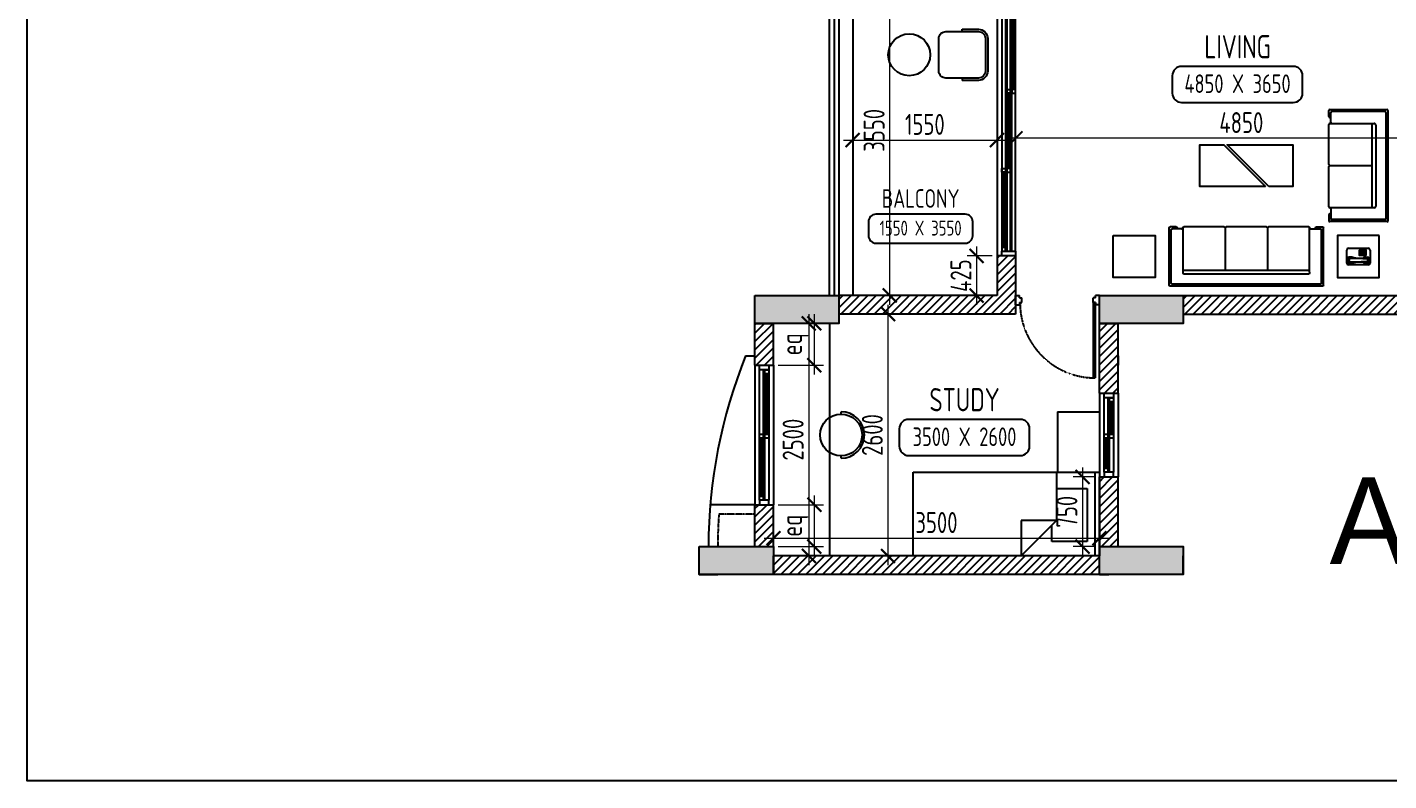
# Model space of a CAD drawing. Header units: millimetres. Extents: x -32588 to 76206, y -105754 to 17102.
# Drawn here: x -31859 to -17233, y -2067 to 6033 of the extents above; entities that cross this region are included whole.
import ezdxf
from ezdxf.enums import TextEntityAlignment as Align

# ---------------------------------------------------------------- set-up
doc = ezdxf.new("R2010")
doc.units = ezdxf.units.MM
doc.header["$LTSCALE"] = 10
doc.header["$PDMODE"] = 35
doc.header["$PDSIZE"] = 500
doc.linetypes.add('DASHED', pattern=[19.05, 12.7, -6.35])
doc.linetypes.add('HIDDEN', pattern=[9.525, 6.35, -3.175])
for name, color, linetype in [('07--DIM-1', 1, 'Continuous'), ('A--BLOCKWALL-1', 9, 'Continuous'), ('A--BLOCKWALL-2', 2, 'Continuous'), ('A--BLOCKWALL-3', 3, 'Continuous'), ('A--CONCRETE-HID', 9, 'HIDDEN'), ('A--DOWN', 34, 'Continuous'), ('A--FURNITURE-0', 253, 'Continuous'), ('A--GLAZING-0', 181, 'Continuous'), ('A--HANDRAIL-1', 9, 'Continuous'), ('A--HATCH-1', 8, 'Continuous'), ('A--SPACENUMBER', 2, 'Continuous'), ('A--SPACENUMBER-1', 8, 'Continuous'), ('A--SPACEREF', 3, 'Continuous'), ('A--Stucture', 9, 'Continuous'), ('A--TILING-1', 8, 'Continuous'), ('Typical floor Column Centre line$0$X-3rd Floor Column$0$A--COL250', 250, 'Continuous'), ('Typical floor Column Centre line$0$X-3rd Floor Column$0$A--CONCRETE-4', 4, 'Continuous')]:
    doc.layers.add(name, color=color, linetype=linetype)
doc.styles.add('ISO', font='isocp2.shx', dxfattribs={"width": 0.8})
doc.dimstyles.new('A-DIM-100', dxfattribs={"dimscale": 100, "dimtxt": 2.25, "dimasz": 1.5, "dimexe": 1, "dimexo": 0.5, "dimgap": 0, "dimtad": 0, "dimdec": 0, "dimzin": 12, "dimdsep": 46, "dimtxsty": 'ISO', "dimblk": 'ARCHTICK', "dimcen": 1, "dimdle": 1, "dimclrd": 8, "dimclre": 8, "dimclrt": 256, "dimadec": 0, "dimazin": 3, "dimtfac": 1, "dimtdec": 0, "dimtmove": 1, "dimatfit": 2, "dimfxl": 1, "dimtvp": 0.75, "dimtolj": 1, "dimtzin": 12, "dimlwd": 18, "dimlwe": 18, "dimarcsym": 0})
pattern_1 = [(45, (-11341.59, 0), (-44.90128, 44.90128), [])]

# ---------------------------------------------------------------- blocks, each defined once
blk = doc.blocks.new('SPACE')
at = {"layer": 'A--SPACENUMBER-1'}
blk.add_lwpolyline([(-600, 0), (600, 0, 0.414213562), (700, 100), (700, 288.5, 0.414213562), (600, 388.5), (-600, 388.5, 0.414213562), (-700, 288.5), (-700, 100, 0.414213562), (-600, 0, -0.052514465)], format="xyb", dxfattribs=at)
at = {"layer": 'A--SPACENUMBER', "style": 'ISO', "width": 0.8, "flags": 4}
blk.add_attdef('01', text='', height=250, dxfattribs=at).set_placement((0.455, 202.41), align=Align.MIDDLE)
at = {"layer": 'A--SPACEREF', "style": 'ISO', "width": 0.8, "flags": 4}
blk.add_attdef('S', text='', height=300, dxfattribs=at).set_placement((1.35, 474.975), align=Align.CENTER)
blk = doc.blocks.new('A$C142A61D3')
at = {"linetype": 'Continuous'}
for p, q in [((-2000, -450), (-2000, 450)), ((-2000, 450), (0, 450)), ((-460, 450), (-460, -70)), ((-50, 450), (-50, -450)), ((0, 450), (0, -450)), ((-460, 275), (-130, 275)), ((-130, 275), (-130, -295)), ((-840, -450), (-460, -70)), ((-840, -70), (-840, -450)), ((-460, -70), (-840, -70)), ((-510, -295), (-510, -120)), ((-130, -295), (-510, -295)), ((0, -450), (-2000, -450))]:
    blk.add_line(p, q, dxfattribs=at)
blk = doc.blocks.new('A$C383732B3')
for p, q in [((275, 250), (275, 275)), ((275, -250), (275, -275))]:
    blk.add_line(p, q)
blk.add_lwpolyline([(275, 275), (100, 275, 0.414214), (0, 175), (0, -175, 0.414214), (100, -275), (275, -275)], format="xyb")
blk.add_lwpolyline([(100, -250), (450, -250, 0.414214), (525, -175), (525, 175, 0.414214), (450, 250), (100, 250, 0.414214), (25, 175), (25, -175, 0.414214)], format="xyb", close=True)
blk = doc.blocks.new('A$C59C96D1E')
at = {"linetype": 'Continuous'}
for p, q in [((-2.74, 0), (2.74, 0)), ((-3.49, -9.09), (-3.49, -0.75)), ((-2.75, -0.99), (-2.75, -2.2)), ((-2.26, -1.48), (-2.26, -8.35)), ((-0.79, -0.49), (-2.25, -0.49)), ((-1.76, -0.98), (-1.28, -0.98)), ((-0.78, -8.35), (-0.78, -1.48)), ((-0.29, -2.2), (-0.29, -0.99)), ((3.49, -0.75), (3.49, -9.09)), ((-2.75, -8.84), (-2.75, -7.63)), ((2.74, -9.84), (-2.74, -9.84)), ((-0.79, -9.34), (-2.25, -9.34)), ((-1.76, -8.85), (-1.28, -8.85)), ((-0.29, -7.63), (-0.29, -8.84))]:
    blk.add_line(p, q, dxfattribs=at)
for points in [[(0.45, -5.87), (0.45, -5.37), (0.95, -5.37), (0.95, -5.87)], [(1.05, -5.87), (1.05, -5.37), (1.55, -5.37), (1.55, -5.87)], [(1.64, -5.87), (1.64, -5.37), (2.14, -5.37), (2.14, -5.87)], [(2.24, -5.87), (2.24, -5.37), (2.74, -5.37), (2.74, -5.87)], [(0.45, -6.47), (0.45, -5.97), (0.95, -5.97), (0.95, -6.47)], [(0.45, -7.06), (0.45, -6.56), (0.95, -6.56), (0.95, -7.06)], [(0.45, -7.66), (0.45, -7.16), (0.95, -7.16), (0.95, -7.66)], [(0.45, -8.26), (0.95, -8.26), (0.95, -7.76), (0.45, -7.76)], [(1.05, -6.47), (1.05, -5.97), (1.55, -5.97), (1.55, -6.47)], [(1.05, -7.06), (1.05, -6.56), (1.55, -6.56), (1.55, -7.06)], [(1.05, -7.66), (1.05, -7.16), (1.55, -7.16), (1.55, -7.66)], [(1.05, -8.26), (1.55, -8.26), (1.55, -7.76), (1.05, -7.76)], [(1.64, -6.47), (1.64, -5.97), (2.14, -5.97), (2.14, -6.47)], [(1.64, -7.06), (1.64, -6.56), (2.14, -6.56), (2.14, -7.06)], [(1.64, -7.66), (1.64, -7.16), (2.14, -7.16), (2.14, -7.66)], [(1.64, -8.26), (2.14, -8.26), (2.14, -7.76), (1.64, -7.76)], [(2.24, -6.47), (2.24, -5.97), (2.74, -5.97), (2.74, -6.47)], [(2.24, -7.06), (2.24, -6.56), (2.74, -6.56), (2.74, -7.06)], [(2.24, -7.66), (2.24, -7.16), (2.74, -7.16), (2.74, -7.66)], [(2.24, -8.26), (2.74, -8.26), (2.74, -7.76), (2.24, -7.76)]]:
    blk.add_lwpolyline(points, close=True)
for centre, radius, start, end in [((-2.74, -0.75), 0.75, 90, 180), ((2.74, -0.75), 0.75, 0, 90), ((-2.25, -0.99), 0.5, 90, 180), ((-2.25, -2.2), 0.5, 180, 270), ((-1.76, -1.48), 0.5, 90, 180), ((-1.28, -1.48), 0.5, 0, 90), ((-0.79, -0.99), 0.5, 0, 90), ((-0.79, -2.2), 0.5, 270, 0), ((-2.74, -9.09), 0.75, 180, 270), ((-2.25, -7.63), 0.5, 90, 180), ((-2.25, -8.84), 0.5, 180, 270), ((-1.76, -8.35), 0.5, 180, 270), ((-1.28, -8.35), 0.5, 270, 0), ((-0.79, -7.63), 0.5, 0, 90), ((-0.79, -8.84), 0.5, 270, 0), ((2.74, -9.09), 0.75, 270, 0)]:
    blk.add_arc(centre, radius, start, end, dxfattribs=at)
for centre, start, end in [((-30.22, -7.51), 358.27997, 10.89187), ((27.18, -7.51), 169.10813, 181.72003)]:
    blk.add_arc(centre, 27.97, start, end)
blk = doc.blocks.new('A$C6B576318')
at = {"layer": 'A--FURNITURE-0'}
for p, q in [((-975, 13), (-975, 736)), ((-888, 749), (-963, 749)), ((-950, 38), (-950, 711)), ((-813, 724), (-938, 724)), ((-875, 724), (-875, 736)), ((-800, 711), (-800, 736)), ((-800, 175), (-800, 711)), ((-788, 749), (-279, 749)), ((-267, 736), (-267, 200)), ((-254, 749), (254, 749)), ((267, 736), (267, 200)), ((279, 749), (788, 749)), ((800, 711), (800, 736)), ((800, 175), (800, 711)), ((813, 724), (938, 724)), ((875, 724), (875, 736)), ((888, 749), (963, 749)), ((950, 38), (950, 711)), ((975, 13), (975, 736)), ((-800, 200), (800, 200)), ((-963, 0), (963, 0)), ((-938, 25), (938, 25)), ((-775, 150), (775, 150))]:
    blk.add_line(p, q, dxfattribs=at)
for centre, radius, start, end in [((-963, 736), 12.5, 90, 180), ((-938, 711), 12.5, 90, 180), ((-888, 736), 12.5, 0, 90), ((-813, 711), 12.5, 0, 90), ((-788, 736), 12.5, 90, 180), ((-279, 736), 12.5, 0, 90), ((-254, 736), 12.5, 90, 180), ((254, 736), 12.5, 0, 90), ((279, 736), 12.5, 90, 180), ((788, 736), 12.5, 0, 90), ((813, 711), 12.5, 90, 180), ((888, 736), 12.5, 90, 180), ((938, 711), 12.5, 0, 90), ((963, 736), 12.5, 0, 90), ((-775, 175), 25, 180, 270), ((775, 175), 25, 270, 0), ((-963, 13), 12.5, 180, 270), ((-938, 38), 12.5, 180, 270), ((938, 38), 12.5, 270, 0), ((963, 13), 12.5, 270, 0)]:
    blk.add_arc(centre, radius, start, end, dxfattribs=at)
blk = doc.blocks.new('A$C337B3EF4')
for p, q in [((0, 225), (0, 250)), ((0, -250), (0, -225))]:
    blk.add_line(p, q)
blk.add_circle((0, 0), 225)
blk.add_arc((0, 0), 250, 270, 90)
blk = doc.blocks.new('A$C64853205')
at = {"layer": 'A--FURNITURE-0'}
for p, q in [((-708, 13), (-708, 736)), ((-621, 749), (-696, 749)), ((-683, 38), (-683, 711)), ((-546, 724), (-671, 724)), ((-608, 724), (-608, 736)), ((-533, 711), (-533, 736)), ((-533, 175), (-533, 711)), ((-521, 749), (-12, 749)), ((0, 736), (0, 200)), ((13, 749), (521, 749)), ((533, 736), (533, 175)), ((546, 724), (671, 724)), ((608, 724), (608, 736)), ((621, 749), (696, 749)), ((683, 38), (683, 711)), ((708, 13), (708, 736)), ((-533, 200), (533, 200)), ((-696, 0), (696, 0)), ((-671, 25), (671, 25)), ((-508, 150), (508, 150))]:
    blk.add_line(p, q, dxfattribs=at)
for centre, radius, start, end in [((-696, 736), 12.5, 90, 180), ((-671, 711), 12.5, 90, 180), ((-621, 736), 12.5, 0, 90), ((-546, 711), 12.5, 0, 90), ((-521, 736), 12.5, 90, 180), ((-12, 736), 12.5, 0, 90), ((13, 736), 12.5, 90, 180), ((521, 736), 12.5, 0, 90), ((546, 711), 12.5, 90, 180), ((621, 736), 12.5, 90, 180), ((671, 711), 12.5, 0, 90), ((696, 736), 12.5, 0, 90), ((-508, 175), 25, 180, 270), ((508, 175), 25, 270, 0), ((-696, 13), 12.5, 180, 270), ((-671, 38), 12.5, 180, 270), ((671, 38), 12.5, 270, 0), ((696, 13), 12.5, 270, 0)]:
    blk.add_arc(centre, radius, start, end, dxfattribs=at)
blk = doc.blocks.new('A$C722A6C0C')
at = {"layer": 'A--DOWN'}
for p, q in [((0, -1450), (0, -50)), ((43, -1450), (43, -50)), ((57, -1450), (57, -93)), ((100, -50), (100, -1450))]:
    blk.add_line(p, q, dxfattribs=at)
for points in [[(100, -50), (0, -50), (0, 0), (100, 0)], [(100, -93), (57, -93), (57, -50), (100, -50)], [(43, -784), (0, -784), (0, -741), (43, -741)], [(100, -784), (57, -784), (57, -741), (100, -741)], [(43, -1450), (0, -1450), (0, -1407), (43, -1407)], [(100, -1450), (0, -1450), (0, -1500), (100, -1500)]]:
    blk.add_lwpolyline(points, close=True, dxfattribs=at)
at = {"layer": 'A--GLAZING-0'}
for p, q in [((72, -93), (72, -741)), ((86, -93), (86, -741)), ((14, -784), (14, -1407)), ((28, -784), (28, -1407))]:
    blk.add_line(p, q, dxfattribs=at)
blk = doc.blocks.new('A$C34D21E7E')
at = {"layer": 'A--DOWN'}
for p, q in [((-150, 2450), (-150, -150)), ((-110, 2450), (-110, -150)), ((-95, 2450), (-95, -150)), ((-55, -150), (-55, 2450)), ((-40, -150), (-40, 2450)), ((0, -150), (0, 2450))]:
    blk.add_line(p, q, dxfattribs=at)
for points in [[(-150, 2450), (0, 2450), (0, 2500), (-150, 2500)], [(-40, 2450), (0, 2450), (0, 2410), (-40, 2410)], [(-95, 1590), (-55, 1590), (-55, 1550), (-95, 1550)], [(-40, 1550), (0, 1550), (0, 1590), (-40, 1590)], [(-150, 740), (-110, 740), (-110, 700), (-150, 700)], [(-95, 700), (-55, 700), (-55, 740), (-95, 740)], [(-150, -150), (-110, -150), (-110, -110), (-150, -110)], [(-150, -150), (0, -150), (0, -200), (-150, -200)]]:
    blk.add_lwpolyline(points, close=True, dxfattribs=at)
at = {"layer": 'A--GLAZING-0'}
for p, q in [((-25, 1590), (-25, 2410)), ((-15, 1590), (-15, 2410)), ((-80, 740), (-80, 1550)), ((-70, 740), (-70, 1550)), ((-135, -110), (-135, 700)), ((-125, -110), (-125, 700))]:
    blk.add_line(p, q, dxfattribs=at)
blk = doc.blocks.new('A$C1CBF2325')
at = {"layer": 'A--DOWN'}
for p, q in [((100, 0), (0, 0)), ((0, 0), (0, -42)), ((100, 0), (100, -42)), ((25, -42), (0, -42)), ((25, -42), (25, -67)), ((75, -67), (25, -67)), ((75, -42), (75, -67)), ((75, -42), (100, -42)), ((79, -46), (79, -67)), ((79, -46), (886, -46)), ((79, -67), (886, -67)), ((886, -67), (886, -46)), ((25, -858), (0, -858)), ((0, -900), (0, -858)), ((75, -833), (25, -833)), ((25, -858), (25, -833)), ((75, -858), (75, -833)), ((75, -858), (100, -858)), ((100, -900), (100, -858)), ((100, -900), (0, -900))]:
    blk.add_line(p, q, dxfattribs=at)
at = {"layer": 'A--DOWN', "color": 8, "linetype": 'DASHED', "ltscale": 0.005}
blk.add_arc((79, -46), 807, 269.7319, 358.5291, dxfattribs=at)
blk = doc.blocks.new('A$C35654C4B')
at = {"layer": 'A--BLOCKWALL-1'}
for p, q in [((-900, 200), (0, 200)), ((-900, 0), (0, 0))]:
    blk.add_line(p, q, dxfattribs=at)
at = {"layer": 'A--DOWN'}
for p, q in [((-50, 150), (-850, 150)), ((-50, 107), (-850, 107)), ((-850, 50), (-50, 50)), ((-50, 93), (-807, 93))]:
    blk.add_line(p, q, dxfattribs=at)
for points in [[(-850, 50), (-850, 150), (-900, 150), (-900, 50)], [(-416, 107), (-416, 150), (-459, 150), (-459, 107)], [(-50, 107), (-50, 150), (-93, 150), (-93, 107)], [(-50, 50), (-50, 150), (0, 150), (0, 50)], [(-807, 50), (-807, 93), (-850, 93), (-850, 50)], [(-416, 50), (-416, 93), (-459, 93), (-459, 50)]]:
    blk.add_lwpolyline(points, close=True, dxfattribs=at)
at = {"layer": 'A--GLAZING-0'}
for p, q in [((-807, 78), (-459, 78)), ((-807, 64), (-459, 64)), ((-416, 136), (-93, 136)), ((-416, 122), (-93, 122))]:
    blk.add_line(p, q, dxfattribs=at)
blk = doc.blocks.new('_ArchTick')
at = {"color": 0, "const_width": 0.15}
blk.add_lwpolyline([(-0.5, -0.5), (0.5, 0.5)], dxfattribs=at)
blk = doc.blocks.new('*D62')
at = {"layer": '07--DIM-1', "color": 8, "lineweight": 18}
for p, q in [((-16292, 4840), (-21342, 4840)), ((-21242, 4700), (-21242, 4940)), ((-16392, 4700), (-16392, 4940))]:
    blk.add_line(p, q, dxfattribs=at)
at = {"layer": 'Defpoints', "color": 0}
for p in [(-21242, 4840), (-21242, 4650), (-16392, 4650)]:
    blk.add_point(p, dxfattribs=at)
at = {"layer": '07--DIM-1', "color": 8, "lineweight": 18, "xscale": 150, "yscale": 150, "zscale": 150, "rotation": 180}
blk.add_blockref('_ArchTick', (-21242, 4840), dxfattribs=at)
at = {"layer": '07--DIM-1', "color": 8, "lineweight": 18, "xscale": 150, "yscale": 150, "zscale": 150}
blk.add_blockref('_ArchTick', (-16392, 4840), dxfattribs=at)
at = {"layer": '07--DIM-1', "insert": (-18817, 5008), "char_height": 225, "attachment_point": 5, "style": 'ISO'}
blk.add_mtext('\\A1;4850', dxfattribs=at)
blk = doc.blocks.new('*D78')
at = {"layer": '07--DIM-1', "color": 8, "lineweight": 18}
for p, q in [((-23463, 2950), (-23463, 250)), ((-23892, 2850), (-23363, 2850)), ((-23792, 350), (-23363, 350))]:
    blk.add_line(p, q, dxfattribs=at)
at = {"layer": 'Defpoints', "color": 0}
for p in [(-23942, 2850), (-23842, 350), (-23463, 350)]:
    blk.add_point(p, dxfattribs=at)
at = {"layer": '07--DIM-1', "color": 8, "lineweight": 18, "xscale": 150, "yscale": 150, "zscale": 150}
for p, rotation in [((-23463, 2850), 90), ((-23463, 350), 270)]:
    blk.add_blockref('_ArchTick', p, dxfattribs=dict(at, rotation=rotation))
at = {"layer": '07--DIM-1', "insert": (-23632, 1600), "char_height": 225, "attachment_point": 5, "rotation": 90, "style": 'ISO'}
blk.add_mtext('\\A1;2500', dxfattribs=at)
blk = doc.blocks.new('*D85')
at = {"layer": '07--DIM-1', "color": 8, "lineweight": 18}
for p, q in [((-22992, 5074), (-22992, 4720)), ((-21442, 5074), (-21442, 4720)), ((-23092, 4820), (-21342, 4820))]:
    blk.add_line(p, q, dxfattribs=at)
at = {"layer": 'Defpoints', "color": 0}
for p in [(-22992, 5124), (-21442, 5124), (-21442, 4820)]:
    blk.add_point(p, dxfattribs=at)
at = {"layer": '07--DIM-1', "color": 8, "lineweight": 18, "xscale": 150, "yscale": 150, "zscale": 150, "rotation": 180}
blk.add_blockref('_ArchTick', (-22992, 4820), dxfattribs=at)
at = {"layer": '07--DIM-1', "color": 8, "lineweight": 18, "xscale": 150, "yscale": 150, "zscale": 150}
blk.add_blockref('_ArchTick', (-21442, 4820), dxfattribs=at)
at = {"layer": '07--DIM-1', "insert": (-22217, 4989), "char_height": 225, "attachment_point": 5, "style": 'ISO'}
blk.add_mtext('\\A1;1550', dxfattribs=at)
blk = doc.blocks.new('*D86')
at = {"layer": '07--DIM-1', "color": 8, "lineweight": 18}
for p, q in [((-22593, 3050), (-22593, 6800)), ((-22942, 6700), (-22493, 6700)), ((-22942, 3150), (-22493, 3150))]:
    blk.add_line(p, q, dxfattribs=at)
at = {"layer": 'Defpoints', "color": 0}
for p in [(-22992, 6700), (-22593, 6700), (-22992, 3150)]:
    blk.add_point(p, dxfattribs=at)
at = {"layer": '07--DIM-1', "color": 8, "lineweight": 18, "xscale": 150, "yscale": 150, "zscale": 150}
for p, rotation in [((-22593, 6700), 90), ((-22593, 3150), 270)]:
    blk.add_blockref('_ArchTick', p, dxfattribs=dict(at, rotation=rotation))
at = {"layer": '07--DIM-1', "insert": (-22762, 4925), "char_height": 225, "attachment_point": 5, "rotation": 90, "style": 'ISO'}
blk.add_mtext('\\A1;3550', dxfattribs=at)
blk = doc.blocks.new('*D42')
at = {"layer": '07--DIM-1', "color": 8, "lineweight": 18}
for p, q in [((-23404, 2950), (-23404, 2300)), ((-23792, 2850), (-23304, 2850)), ((-23792, 2400), (-23304, 2400))]:
    blk.add_line(p, q, dxfattribs=at)
at = {"layer": 'Defpoints', "color": 0}
for p in [(-23842, 2850), (-23842, 2400), (-23404, 2400)]:
    blk.add_point(p, dxfattribs=at)
at = {"layer": '07--DIM-1', "color": 8, "lineweight": 18, "xscale": 150, "yscale": 150, "zscale": 150}
for p, rotation in [((-23404, 2850), 90), ((-23404, 2400), 270)]:
    blk.add_blockref('_ArchTick', p, dxfattribs=dict(at, rotation=rotation))
at = {"layer": '07--DIM-1', "insert": (-23615, 2625), "char_height": 225, "attachment_point": 5, "rotation": 90, "style": 'ISO'}
blk.add_mtext('\\A1;eq', dxfattribs=at)
blk = doc.blocks.new('*D43')
at = {"layer": '07--DIM-1', "color": 8, "lineweight": 18}
for p, q in [((-23792, 900), (-23304, 900)), ((-23404, 1000), (-23404, 350)), ((-23792, 450), (-23304, 450))]:
    blk.add_line(p, q, dxfattribs=at)
at = {"layer": 'Defpoints', "color": 0}
for p in [(-23842, 900), (-23842, 450), (-23404, 450)]:
    blk.add_point(p, dxfattribs=at)
at = {"layer": '07--DIM-1', "color": 8, "lineweight": 18, "xscale": 150, "yscale": 150, "zscale": 150}
for p, rotation in [((-23404, 900), 90), ((-23404, 450), 270)]:
    blk.add_blockref('_ArchTick', p, dxfattribs=dict(at, rotation=rotation))
at = {"layer": '07--DIM-1', "insert": (-23615, 675), "char_height": 225, "attachment_point": 5, "rotation": 90, "style": 'ISO'}
blk.add_mtext('\\A1;eq', dxfattribs=at)
blk = doc.blocks.new('*D44')
at = {"layer": '07--DIM-1', "color": 8, "lineweight": 18}
for p, q in [((-21661, 3675), (-21661, 3050)), ((-21492, 3575), (-21761, 3575)), ((-21492, 3150), (-21761, 3150))]:
    blk.add_line(p, q, dxfattribs=at)
at = {"layer": 'Defpoints', "color": 0}
for p in [(-21442, 3575), (-21661, 3150), (-21442, 3150)]:
    blk.add_point(p, dxfattribs=at)
at = {"layer": '07--DIM-1', "color": 8, "lineweight": 18, "xscale": 150, "yscale": 150, "zscale": 150}
for p, rotation in [((-21661, 3575), 90), ((-21661, 3150), 270)]:
    blk.add_blockref('_ArchTick', p, dxfattribs=dict(at, rotation=rotation))
at = {"layer": '07--DIM-1', "insert": (-21829, 3363), "char_height": 225, "attachment_point": 5, "rotation": 90, "style": 'ISO'}
blk.add_mtext('\\A1;425', dxfattribs=at)
blk = doc.blocks.new('*D88')
at = {"layer": '07--DIM-1', "color": 8, "lineweight": 18}
for p, q in [((-20392, 1200), (-20623, 1200)), ((-20523, 1300), (-20523, 350)), ((-20392, 450), (-20623, 450))]:
    blk.add_line(p, q, dxfattribs=at)
at = {"layer": 'Defpoints', "color": 0}
for p in [(-20342, 1200), (-20523, 450), (-20342, 450)]:
    blk.add_point(p, dxfattribs=at)
at = {"layer": '07--DIM-1', "color": 8, "lineweight": 18, "xscale": 150, "yscale": 150, "zscale": 150}
for p, rotation in [((-20523, 1200), 90), ((-20523, 450), 270)]:
    blk.add_blockref('_ArchTick', p, dxfattribs=dict(at, rotation=rotation))
at = {"layer": '07--DIM-1', "insert": (-20691, 825), "char_height": 225, "attachment_point": 5, "rotation": 90, "style": 'ISO'}
blk.add_mtext('\\A1;750', dxfattribs=at)
blk = doc.blocks.new('*D218')
at = {"layer": '07--DIM-1', "color": 8, "lineweight": 18}
for p, q in [((-23842, 400), (-23842, 640)), ((-20342, 400), (-20342, 640)), ((-23942, 540), (-20242, 540))]:
    blk.add_line(p, q, dxfattribs=at)
at = {"layer": 'Defpoints', "color": 0}
for p in [(-20342, 540), (-23842, 350), (-20342, 350)]:
    blk.add_point(p, dxfattribs=at)
at = {"layer": '07--DIM-1', "color": 8, "lineweight": 18, "xscale": 150, "yscale": 150, "zscale": 150, "rotation": 180}
blk.add_blockref('_ArchTick', (-23842, 540), dxfattribs=at)
at = {"layer": '07--DIM-1', "color": 8, "lineweight": 18, "xscale": 150, "yscale": 150, "zscale": 150}
blk.add_blockref('_ArchTick', (-20342, 540), dxfattribs=at)
at = {"layer": '07--DIM-1', "insert": (-22092, 709), "char_height": 225, "attachment_point": 5, "style": 'ISO'}
blk.add_mtext('\\A1;3500', dxfattribs=at)
blk = doc.blocks.new('*D219')
at = {"layer": '07--DIM-1', "color": 8, "lineweight": 18}
for p, q in [((-23092, 2950), (-22512, 2950)), ((-22612, 250), (-22612, 3050)), ((-23192, 350), (-22512, 350))]:
    blk.add_line(p, q, dxfattribs=at)
at = {"layer": 'Defpoints', "color": 0}
for p in [(-23142, 2950), (-22612, 2950), (-23242, 350)]:
    blk.add_point(p, dxfattribs=at)
at = {"layer": '07--DIM-1', "color": 8, "lineweight": 18, "xscale": 150, "yscale": 150, "zscale": 150}
for p, rotation in [((-22612, 2950), 90), ((-22612, 350), 270)]:
    blk.add_blockref('_ArchTick', p, dxfattribs=dict(at, rotation=rotation))
at = {"layer": '07--DIM-1', "insert": (-22781, 1650), "char_height": 225, "attachment_point": 5, "rotation": 90, "style": 'ISO'}
blk.add_mtext('\\A1;2600', dxfattribs=at)

msp = doc.modelspace()

# ---------------------------------------------------------------- hatches: boundary and pattern name
at = {"layer": 'A--HATCH-1'}
h = msp.add_hatch(dxfattribs=at)
h.set_pattern_fill('ANSI31', color=256, scale=20, style=0)
h.set_pattern_definition(pattern_1)
h.paths.add_polyline_path([(-23141.6, 3150), (-23141.6, 2950), (-21241.6, 2950), (-21241.6, 3575), (-21441.6, 3575), (-21441.6, 3150)])
h = msp.add_hatch(dxfattribs=at)
h.set_pattern_fill('ANSI31', color=256, scale=20, style=0)
h.set_pattern_definition([(45, (-11341.59, 57100), (-44.90128, 44.90128), [])])
h.paths.add_polyline_path([(-19441.6, 2950), (-16191.6, 2950), (-16191.6, 3150), (-19441.6, 3150)])
h = msp.add_hatch(dxfattribs=at)
h.set_pattern_fill('ANSI31', color=256, scale=20, style=0)
h.set_pattern_definition(pattern_1)
h.paths.add_polyline_path([(-23841.6, 2400), (-23841.6, 2850), (-24041.6, 2850), (-24041.6, 2400)])
h = msp.add_hatch(dxfattribs=at)
h.set_pattern_fill('ANSI31', color=256, scale=20, style=0)
h.set_pattern_definition(pattern_1)
h.paths.add_polyline_path([(-20141.6, 2100), (-20141.6, 2850), (-20341.6, 2850), (-20341.6, 2100)])
h = msp.add_hatch(dxfattribs=at)
h.set_pattern_fill('ANSI31', color=256, scale=20, style=0)
h.set_pattern_definition(pattern_1)
h.paths.add_polyline_path([(-20141.6, 450), (-20141.6, 1200), (-20341.6, 1200), (-20341.6, 450)])
h = msp.add_hatch(dxfattribs=at)
h.set_pattern_fill('ANSI31', color=256, scale=20, style=0)
h.set_pattern_definition(pattern_1)
h.paths.add_polyline_path([(-23841.6, 450), (-23841.6, 900), (-24041.6, 900), (-24041.6, 450)])
h = msp.add_hatch(dxfattribs=at)
h.set_pattern_fill('ANSI31', color=256, scale=20, style=0)
h.set_pattern_definition(pattern_1)
h.paths.add_polyline_path([(-20341.6, 350), (-23841.6, 350), (-23841.6, 150), (-20341.6, 150)])
at = {"layer": 'Typical floor Column Centre line$0$X-3rd Floor Column$0$A--COL250'}
h = msp.add_hatch(color=256, dxfattribs=at)
h.dxf.hatch_style = 1
h.paths.add_polyline_path([(-24041.6, 3150), (-23141.6, 3150), (-23141.6, 2850), (-24041.6, 2850)])
h = msp.add_hatch(color=256, dxfattribs=at)
h.dxf.hatch_style = 1
h.paths.add_polyline_path([(-20341.6, 3150), (-19441.6, 3150), (-19441.6, 2850), (-20341.6, 2850)])
h = msp.add_hatch(color=256, dxfattribs=at)
h.dxf.hatch_style = 1
h.paths.add_polyline_path([(-24641.6, 450), (-23841.6, 450), (-23841.6, 150), (-24641.6, 150)])
h = msp.add_hatch(color=256, dxfattribs=at)
h.dxf.hatch_style = 1
h.paths.add_polyline_path([(-20341.6, 450), (-19441.6, 450), (-19441.6, 150), (-20341.6, 150)])

# ---------------------------------------------------------------- linework, layer by layer
msp.add_lwpolyline([(-31858.9, 17102.4), (3038.3, 17102.4), (3038.3, -2067.1), (-31858.9, -2067.1)], close=True)
at = {"layer": 'A--BLOCKWALL-1'}
for p, q in [((-22991.6, 6700), (-22991.6, 3150)), ((-24041.6, 2400), (-24041.6, 900)), ((-23841.6, 2400), (-23841.6, 900))]:
    msp.add_line(p, q, dxfattribs=at)
at = {"layer": 'A--BLOCKWALL-2'}
for p, q in [((-19441.6, 2850), (-19541.6, 2850)), ((-24141.6, 2500), (-24041.6, 2500)), ((-20141.6, 2500), (-20141.6, 2400)), ((-24041.6, 900), (-24522.1, 900)), ((-20341.6, 150), (-20241.6, 150))]:
    msp.add_line(p, q, dxfattribs=at)
msp.add_arc((-19009.6, 434.4), 5532.1, 158.0753, 179.83825, dxfattribs=at)
at = {"layer": 'A--BLOCKWALL-3'}
for p, q in [((-21441.6, 3575), (-21441.6, 3150)), ((-21241.6, 3575), (-21441.6, 3575)), ((-21241.6, 3575), (-21241.6, 2950)), ((-21441.6, 3150), (-23141.6, 3150)), ((-23141.6, 3150), (-23141.6, 2950)), ((-19441.6, 3150), (-19441.6, 2950)), ((-19441.6, 3150), (-16191.6, 3150)), ((-21241.6, 2950), (-23141.6, 2950)), ((-19441.6, 2950), (-16191.6, 2950)), ((-24041.6, 2850), (-23841.6, 2850)), ((-24041.6, 2400), (-24041.6, 2850)), ((-23841.6, 2400), (-23841.6, 2850)), ((-20341.6, 2850), (-20141.6, 2850)), ((-20341.6, 2100), (-20341.6, 2850)), ((-20141.6, 2100), (-20141.6, 2850)), ((-24041.6, 2400), (-23841.6, 2400)), ((-20341.6, 2100), (-20141.6, 2100)), ((-20341.6, 1200), (-20141.6, 1200)), ((-20341.6, 450), (-20341.6, 1200)), ((-20141.6, 450), (-20141.6, 1200)), ((-24041.6, 900), (-23841.6, 900)), ((-24041.6, 450), (-24041.6, 900)), ((-23841.6, 450), (-23841.6, 900)), ((-24041.6, 450), (-23841.6, 450)), ((-20341.6, 450), (-20141.6, 450)), ((-23841.6, 150), (-23841.6, 350)), ((-20341.6, 350), (-23841.6, 350)), ((-20341.6, 150), (-20341.6, 350)), ((-19441.6, 150), (-19441.6, 350)), ((-24641.6, 150), (-24441.6, 150)), ((-20341.6, 150), (-23841.6, 150))]:
    msp.add_line(p, q, dxfattribs=at)
at = {"layer": 'A--CONCRETE-HID', "ltscale": 0.01}
msp.add_line((-24041.6, 800), (-24429.4, 800), dxfattribs=at)
msp.add_arc((-19009.6, 434.4), 5432.1, 176.14069, 179.83528, dxfattribs=at)
at = {"layer": 'A--FURNITURE-0'}
for p, q in [((-23241.6, 2850), (-23241.6, 350)), ((-20791.6, 1900), (-20791.6, 1250)), ((-20791.6, 1900), (-20341.6, 1900))]:
    msp.add_line(p, q, dxfattribs=at)
at = {"layer": 'A--FURNITURE-0', "elevation": 0}
for points in [[(-18556.3, 4320.3), (-19263.6, 4320.3), (-19263.6, 4770.3), (-19006.3, 4770.3)], [(-18520.9, 4320.3), (-18970.9, 4770.3), (-18263.6, 4770.3), (-18263.6, 4320.3)], [(-20192.3, 3793.2), (-19742.3, 3793.2), (-19742.3, 3343.2), (-20192.3, 3343.2)], [(-17334.8, 3793.2), (-17784.8, 3793.2), (-17784.8, 3343.2), (-17334.8, 3343.2)]]:
    msp.add_lwpolyline(points, close=True, dxfattribs=at)
at = {"layer": 'A--FURNITURE-0'}
msp.add_circle((-22384.8, 5736.9), 225, dxfattribs=at)
at = {"layer": 'A--HANDRAIL-1', "color": 1}
for p, q in [((-23191.6, 6700), (-23191.6, 3150)), ((-23141.6, 6700), (-23141.6, 3150))]:
    msp.add_line(p, q, dxfattribs=at)
at = {"layer": 'A--Stucture', "linetype": 'Continuous', "ltscale": 0.5}
msp.add_line((-23241.6, 3150), (-23241.6, 6700), dxfattribs=at)
at = {"layer": 'A--TILING-1'}
msp.add_line((-21441.6, 6275), (-21441.6, 3575), dxfattribs=at)
at = {"layer": 'Typical floor Column Centre line$0$X-3rd Floor Column$0$A--CONCRETE-4'}
for points in [[(-24041.6, 3150), (-23141.6, 3150), (-23141.6, 2850), (-24041.6, 2850)], [(-20341.6, 3150), (-19441.6, 3150), (-19441.6, 2850), (-20341.6, 2850)], [(-24641.6, 450), (-23841.6, 450), (-23841.6, 150), (-24641.6, 150)], [(-20341.6, 450), (-19441.6, 450), (-19441.6, 150), (-20341.6, 150)]]:
    msp.add_lwpolyline(points, close=True, dxfattribs=at)

# ---------------------------------------------------------------- block references
at = {"layer": 'A--DOWN'}
for name, p in [('A$C34D21E7E', (-21241.6, 3775)), ('A$C722A6C0C', (-23991.6, 2400))]:
    msp.add_blockref(name, p, dxfattribs=at)
at = {"layer": 'A--DOWN', "extrusion": (0, 0, -1), "xscale": -1, "zscale": -1, "rotation": 90}
msp.add_blockref('A$C1CBF2325', (20341.6, 3150), dxfattribs=at)
at = {"layer": 'A--DOWN', "xscale": -1, "rotation": 90}
msp.add_blockref('A$C35654C4B', (-20141.6, 1200), dxfattribs=at)
at = {"layer": 'A--FURNITURE-0', "xscale": -1}
msp.add_blockref('A$C383732B3', (-21541.6, 5736.9), dxfattribs=at)
at = {"layer": 'A--FURNITURE-0', "extrusion": (0, 0, -1), "xscale": -0.85, "yscale": 0.85, "zscale": -0.85, "rotation": 270}
msp.add_blockref('A$C64853205', (17241.6, 4545.3), dxfattribs=at)
at = {"layer": 'A--FURNITURE-0', "extrusion": (0, 0, -1), "xscale": 0.8500000000058208, "yscale": 0.85, "zscale": -0.85}
msp.add_blockref('A$C6B576318', (18763.6, 3250), dxfattribs=at)
at = {"layer": 'A--FURNITURE-0', "xscale": 25.4168361120719, "yscale": 25.4168361120719, "zscale": 25.4168361120719, "rotation": 90}
msp.add_blockref('A$C59C96D1E', (-17684.8, 3568.2), dxfattribs=at)
at = {"layer": 'A--FURNITURE-0'}
for name, p in [('A$C337B3EF4', (-23116.6, 1650)), ('A$C142A61D3', (-20341.6, 800))]:
    msp.add_blockref(name, p, dxfattribs=at)
at = {"layer": 'A--SPACEREF'}
ref = msp.add_blockref('SPACE', (-18858.8, 5224.1), dxfattribs=at)
ref.add_attrib('01', '4850 X 3650', dxfattribs={"layer": 'A--SPACENUMBER', "height": 200, "style": 'ISO', "width": 0.8, "flags": 4}).set_placement((-18858.1, 5426.5), align=Align.MIDDLE)
ref.add_attrib('S', 'LIVING', dxfattribs={"height": 250, "style": 'ISO', "width": 0.8, "flags": 4}).set_placement((-18857.2, 5699.1), align=Align.CENTER)
ref = msp.add_blockref('SPACE', (-22262.8, 3712.2), dxfattribs=dict(at, xscale=0.8000000000029104, yscale=0.8, zscale=0.8))
ref.add_attrib('01', '1550 X 3550', dxfattribs={"layer": 'A--SPACENUMBER', "height": 160, "style": 'ISO', "width": 0.8, "flags": 4}).set_placement((-22262.2, 3874.1), align=Align.MIDDLE)
ref.add_attrib('S', 'BALCONY', dxfattribs={"height": 200, "style": 'ISO', "width": 0.8, "flags": 4}).set_placement((-22261.5, 4092.2), align=Align.CENTER)
ref = msp.add_blockref('SPACE', (-21791.3, 1429.2), dxfattribs=at)
ref.add_attrib('01', '3500 X 2600', dxfattribs={"layer": 'A--SPACENUMBER', "height": 200, "style": 'ISO', "width": 0.8, "flags": 4}).set_placement((-21790.6, 1631.6), align=Align.MIDDLE)
ref.add_attrib('S', 'STUDY', dxfattribs={"height": 250, "style": 'ISO', "width": 0.8, "flags": 4}).set_placement((-21789.7, 1904.2), align=Align.CENTER)

# ---------------------------------------------------------------- texts
msp.add_text('AIKYA 603 AND 604', height=933.32, dxfattribs=at).set_placement((-17869.5, 261.6))

# ---------------------------------------------------------------- dimensions: what is measured, and where the dimension line sits
at = {"layer": '07--DIM-1'}
for p1, p2, distance, picture, middle in [((-22991.6, 3150), (-22991.6, 6700), -398.8, '*D86', (-22761.5, 4925)), ((-21441.6, 3575), (-21441.6, 3150), -219.1, '*D44', (-21829.4, 3362.5))]:
    dim = msp.add_aligned_dim(p1=p1, p2=p2, distance=distance, dimstyle='A-DIM-100', dxfattribs=at)
    dim.commit()
    dim.dimension.update_dxf_attribs({"geometry": picture, "text_midpoint": middle})
for base, p1, p2, picture, middle in [((-21441.6, 4819.9), (-22991.6, 5123.7), (-21441.6, 5123.7), '*D85', (-22216.6, 4988.6)), ((-20341.6, 540), (-23841.6, 350), (-20341.6, 350), '*D218', (-22091.6, 708.7))]:
    dim = msp.add_linear_dim(base=base, p1=p1, p2=p2, dimstyle='A-DIM-100', dxfattribs=at)
    dim.commit()
    dim.dimension.update_dxf_attribs({"geometry": picture, "text_midpoint": middle})
for base, p1, p2, angle, picture, middle in [((-21241.6, 4839.7), (-16391.6, 4650), (-21241.6, 4650), 180, '*D62', (-18816.6, 5008.5)), ((-23463.4, 350), (-23941.6, 2850), (-23841.6, 350), 90, '*D78', (-23632.2, 1600)), ((-22612.1, 2950), (-23241.6, 350), (-23141.6, 2950), 90, '*D219', (-22780.9, 1650)), ((-20522.6, 450), (-20341.6, 1200), (-20341.6, 450), 90, '*D88', (-20691.4, 825))]:
    dim = msp.add_linear_dim(base=base, p1=p1, p2=p2, angle=angle, dimstyle='A-DIM-100', dxfattribs=at)
    dim.commit()
    dim.dimension.update_dxf_attribs({"geometry": picture, "text_midpoint": middle})
for base, p1, p2, picture, middle in [((-23403.7, 2400), (-23841.6, 2850), (-23841.6, 2400), '*D42', (-23614.6, 2625)), ((-23403.7, 450), (-23841.6, 900), (-23841.6, 450), '*D43', (-23614.6, 675))]:
    dim = msp.add_linear_dim(base=base, p1=p1, p2=p2, angle=90, text='eq', dimstyle='A-DIM-100', dxfattribs=at)
    dim.commit()
    dim.dimension.update_dxf_attribs({"geometry": picture, "text_midpoint": middle})

doc.saveas('drawing.dxf')
